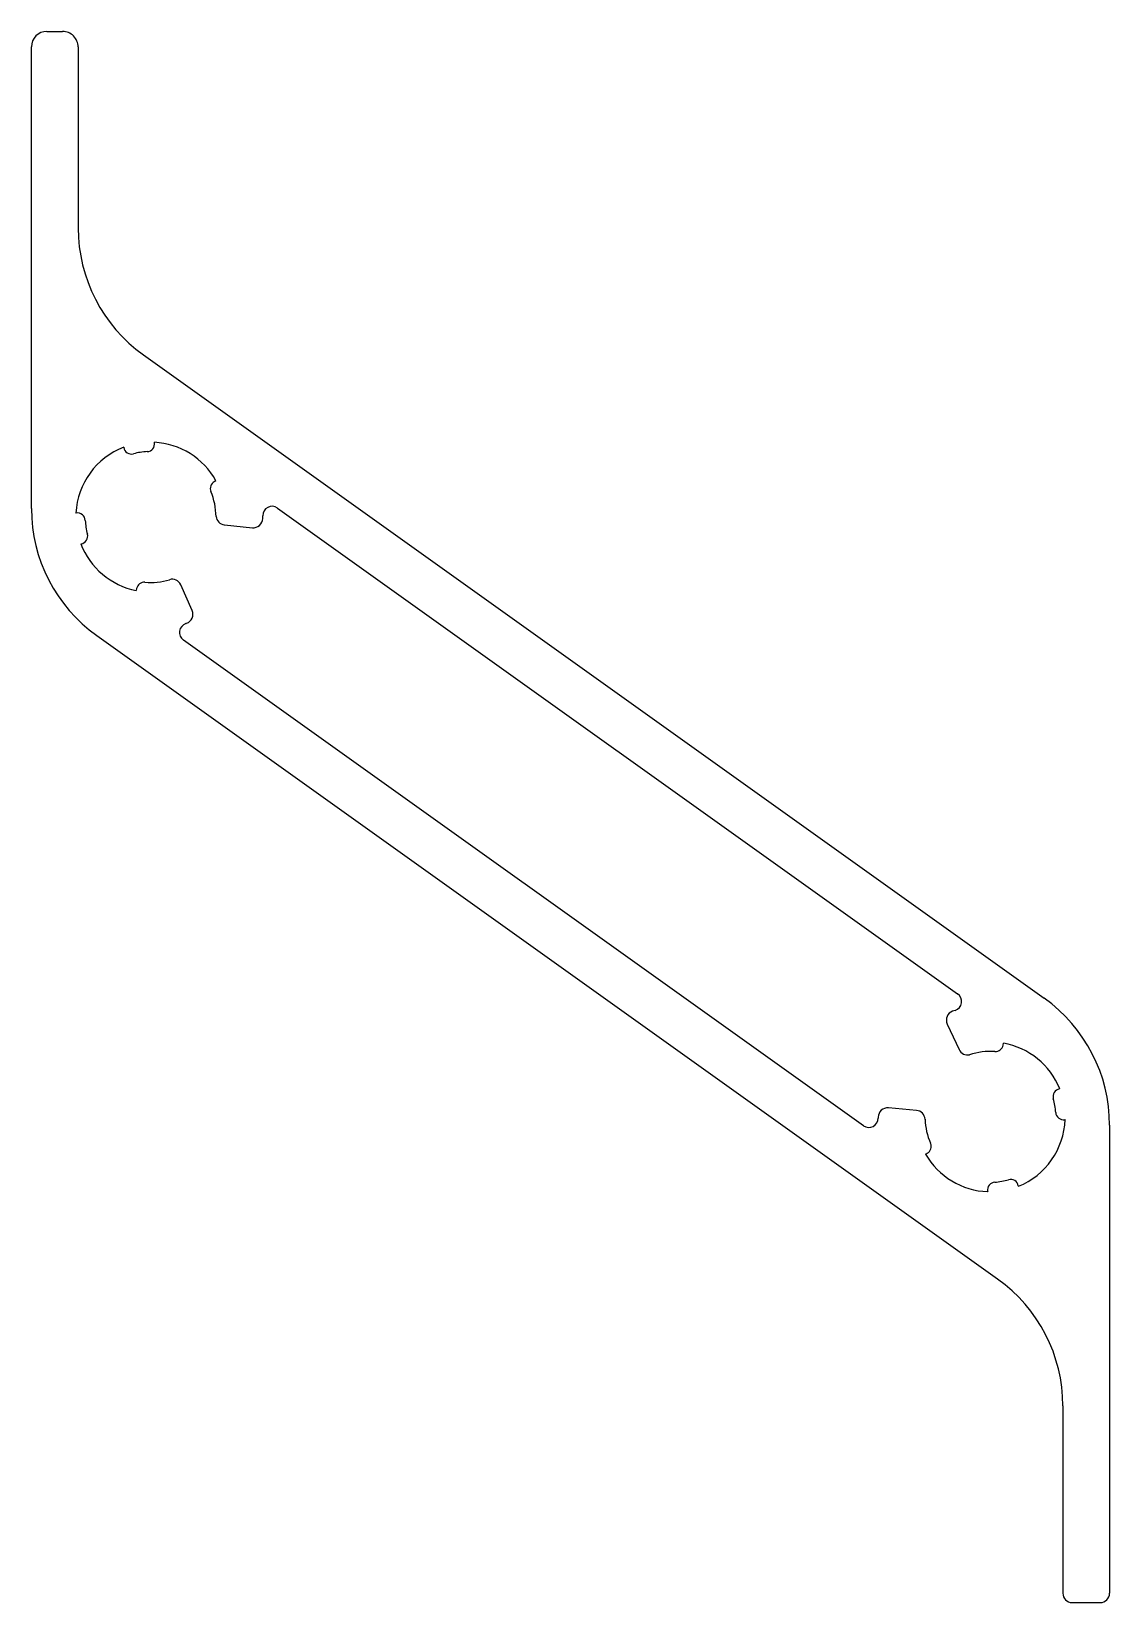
# Model space of a CAD drawing. Extents: x 1591.4 to 1626, y 1804.7 to 1855.1.
import ezdxf

# ---------------------------------------------------------------- set-up
doc = ezdxf.new("R2010")
doc.units = 0
doc.layers.get('0').update_dxf_attribs({"linetype": 'CONTINUOUS'})

msp = doc.modelspace()

# ---------------------------------------------------------------- linework, layer by layer
at = {"color": 0}
for p, q in [((1591.915, 1855.139), (1592.415, 1855.139)), ((1591.415, 1839.83), (1591.415, 1854.639)), ((1592.915, 1854.639), (1592.915, 1848.834)), ((1595.01, 1844.765), (1623.92, 1824.124)), ((1594.376, 1841.802), (1594.378, 1841.792)), ((1595.365, 1841.948), (1595.363, 1841.958)), ((1597.337, 1840.725), (1597.283, 1840.696)), ((1592.854, 1839.689), (1592.841, 1839.687)), ((1599.312, 1839.85), (1621.139, 1824.266)), ((1597.606, 1839.314), (1598.506, 1839.219)), ((1592.997, 1838.701), (1593.01, 1838.703)), ((1594.792, 1837.269), (1594.78, 1837.206)), ((1596.574, 1836.559), (1596.206, 1837.387)), ((1593.51, 1835.76), (1622.42, 1815.12)), ((1618.116, 1820.036), (1596.293, 1835.616)), ((1620.804, 1823.299), (1621.186, 1822.479)), ((1622.598, 1822.622), (1622.609, 1822.683)), ((1624.416, 1821.217), (1624.406, 1821.215)), ((1619.819, 1820.529), (1618.916, 1820.608)), ((1624.578, 1820.231), (1624.588, 1820.233)), ((1626.015, 1820.055), (1626.015, 1805.04)), ((1620.11, 1819.122), (1620.166, 1819.154)), ((1622.101, 1817.934), (1622.104, 1817.921)), ((1623.087, 1818.094), (1623.085, 1818.106)), ((1624.515, 1811.05), (1624.515, 1805.04)), ((1624.815, 1804.74), (1625.715, 1804.74))]:
    msp.add_line(p, q, dxfattribs=at)
for centre, radius, start, end in [((1591.915, 1854.639), 0.5, 90, 180), ((1592.416, 1854.64), 0.499, 359.8845, 90.0479), ((1597.915, 1848.834), 5, 180, 234.4754), ((1595.24, 1839.561), 2.402, 111.0615, 176.973), ((1594.625, 1841.831), 0.25, 189, 285.1556), ((1595.239, 1839.563), 2.1, 92.9635, 105.1556), ((1595.118, 1841.91), 0.25, 272.9635, 8.8671), ((1595.239, 1839.563), 2.398, 28.9916, 87.0371), ((1597.404, 1840.477), 0.25, 118.9716, 202.8852), ((1595.239, 1839.563), 2.1, 0.3276, 22.8852), ((1596.415, 1839.83), 5, 180, 234.4754), ((1592.892, 1839.442), 0.25, 2.9396, 98.8671), ((1597.637, 1839.612), 0.3, 187.0862, 264), ((1599.137, 1839.606), 0.3, 54.4752, 180.6438), ((1595.236, 1839.562), 3.602, 359.2214, 0.6438), ((1595.239, 1839.563), 2.1, 182.9396, 195.1134), ((1598.537, 1839.517), 0.3, 264, 359.2214), ((1595.239, 1839.564), 2.402, 201.0391, 258.9761), ((1592.971, 1838.95), 0.25, 279.1329, 15.1134), ((1595.239, 1839.563), 2.1, 265.079, 286.7626), ((1595.931, 1837.265), 0.3, 24, 106.7626), ((1595.038, 1837.222), 0.25, 85.079, 169.0284), ((1596.3, 1836.437), 0.3, 288.8082, 24), ((1596.467, 1835.86), 0.3, 108.3978, 234.4752), ((1595.239, 1839.554), 3.592, 288.3978, 288.8082), ((1620.965, 1824.022), 0.3, 288.3089, 54.4752), ((1621.015, 1820.055), 5, 0, 54.4754), ((1621.076, 1823.426), 0.3, 109.7294, 204.9508), ((1622.191, 1820.318), 3.602, 108.3089, 109.7294), ((1621.458, 1822.605), 0.3, 204.9508, 281.8646), ((1622.19, 1820.322), 2.1, 86.0656, 108.6232), ((1622.352, 1822.666), 0.25, 266.0656, 349.9792), ((1622.19, 1820.322), 2.398, 21.9137, 79.9592), ((1624.449, 1820.969), 0.25, 100.0837, 195.9873), ((1622.19, 1820.322), 2.1, 3.7952, 15.9873), ((1618.89, 1820.31), 0.3, 84.9508, 180.1426), ((1619.792, 1820.23), 0.3, 2.1882, 84.9508), ((1624.535, 1820.477), 0.25, 183.7952, 279.9508), ((1618.29, 1820.28), 0.3, 234.4752, 0.5549), ((1622.182, 1820.318), 3.592, 180.1426, 180.5549), ((1622.19, 1820.322), 2.1, 182.1882, 203.8718), ((1622.188, 1820.321), 2.402, 291.9778, 357.8893), ((1620.041, 1819.37), 0.25, 299.9224, 23.8718), ((1622.191, 1820.322), 2.402, 209.9747, 267.9117), ((1622.348, 1817.977), 0.25, 93.8374, 189.8179), ((1622.19, 1820.322), 2.1, 273.8374, 286.0112), ((1622.839, 1818.063), 0.25, 10.0837, 106.0112), ((1619.515, 1811.05), 5, 0, 54.4754), ((1624.815, 1805.04), 0.3, 180, 270), ((1625.715, 1805.04), 0.3, 270, 0)]:
    msp.add_arc(centre, radius, start, end, dxfattribs=at)

doc.saveas('drawing.dxf')
